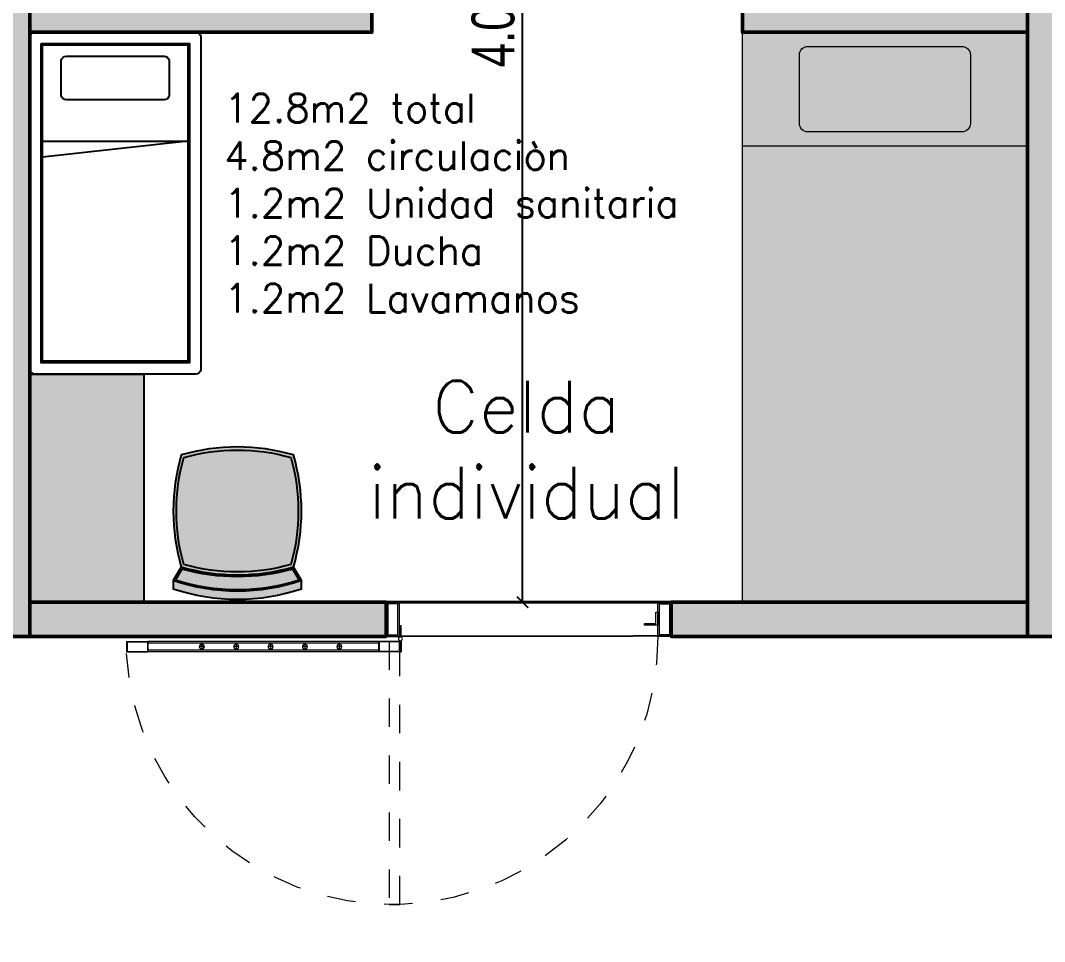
# Model space of a CAD drawing. Header units: metres. Extents: x 167 to 250, y 44 to 219.
# Drawn here: x 193.36 to 196.953, y 117.518 to 120.749 of the extents above; entities that cross this region are included whole.
import ezdxf

# ---------------------------------------------------------------- set-up
doc = ezdxf.new("R2010")
doc.units = ezdxf.units.M
doc.linetypes.add('$0$$7$HIDDEN', pattern=[0.375, 0.25, -0.125])
doc.linetypes.add('HIDDEN', pattern=[9.524999999999999, 6.35, -3.175])
for name, color, linetype, lineweight in [('A-CARP-MET', 166, 'Continuous', 13), ('A-MURO', 7, 'Continuous', 50), ('A-PLAN-3', 146, 'Continuous', 15), ('A-PLAN-ACHU5', 252, 'Continuous', 5), ('A-PROY', 6, 'HIDDEN', 9), ('A-PUER', 36, 'Continuous', 13), ('muros', 5, 'Continuous', 25)]:
    doc.layers.add(name, color=color, linetype=linetype, lineweight=lineweight)
doc.layers.add('A_MOBILIARIO', color=8, linetype='Continuous')
doc.layers.add('A_TEXTO', color=130, linetype='Continuous')
doc.styles.add('CORDENADAS', font='romans.shx', dxfattribs={"height": 1})
doc.styles.add('ING_75', font='swisscl.ttf', dxfattribs={"height": 0.15})
doc.dimstyles.new('ESC_1_75_ING', dxfattribs={"dimtxt": 0.15, "dimasz": 0.04, "dimexe": 0, "dimexo": 0, "dimgap": 0.0263, "dimtad": 1, "dimzin": 4, "dimdsep": 46, "dimtxsty": 'ING_75', "dimblk": 'ARCHTICK', "dimcen": 0.06, "dimse1": 1, "dimse2": 1, "dimclrd": 256, "dimclre": 2, "dimclrt": 1, "dimadec": 0, "dimazin": 0, "dimtfac": 1, "dimtix": 1, "dimtmove": 2, "dimatfit": 3, "dimldrblk": 'ARCHTICK', "dimfxl": 0, "dimtvp": 1.75, "dimtolj": 1, "dimtzin": 4, "dimarcsym": 0})

# ---------------------------------------------------------------- blocks, each defined once
blk = doc.blocks.new('Camastro sencillo')
at = {"true_color": 0xf2f2f2}
h = blk.add_hatch(color=7, dxfattribs=at)
h.dxf.hatch_style = 1
h.paths.add_polyline_path([(96.35373912448586, -6.714981265780494), (96.35373912448586, -4.714981265780494), (95.35373830660356, -4.714981347569534), (95.35373830660356, -6.714981347569534)])
at = {"layer": 'A-PLAN-3'}
blk.add_lwpolyline([(96.35373912448586, -6.714981265780494), (96.35373912448586, -4.714981265780494), (95.35373830660356, -4.714981347569534), (95.35373830660356, -6.714981347569534)], close=True, dxfattribs=at)
blk.add_lwpolyline([(95.5537475599021, -4.794980831002846), (95.5537475599021, -5.034980831002628, 0.414213562373095), (95.58374755990208, -5.064980831002828), (96.12374755990204, -5.064980831002828, 0.414213562373095), (96.15374755990224, -5.034980831002628), (96.15374755990224, -4.794980831002846, 0.414213562373095), (96.12374755990204, -4.764980831002646), (95.58374755990208, -4.764980831002646, 0.414213562373095)], format="xyb", close=True, dxfattribs=at)
blk.add_lwpolyline([(95.35374755990202, -5.114980831002555), (96.35373912448586, -5.114980831002555)], dxfattribs=at)
blk = doc.blocks.new('987dfg')
at = {"linetype": 'Continuous', "lineweight": 0}
blk.add_circle((-0.05049721979958122, -0.008753572488785721), 0.006794173723354803, dxfattribs=at)
at = {"layer": 'A-CARP-MET', "linetype": 'Continuous', "lineweight": 0}
for p, q in [((-0.04802906744589563, -0.0174193381292298), (-0.0480741938445135, -0.05450203006716947)), ((-0.04802906744589563, -0.0174193381292298), (0.02612836343723757, -0.01741933812900243)), ((-0.04656233891046213, -0.01893121569491996), (-0.04656233891046213, -0.05300875052034826)), ((-0.04656233891046213, -0.01893121569491996), (0.02461648587132004, -0.01893121569446521)), ((0.02461648587132004, -0.01893121569446521), (0.02461648587177478, -0.05300875051989351)), ((0.02612836343723757, -0.01741933812900243), (0.02612836343723757, -0.05452062808581104)), ((0.1639007855983436, -0.02713523843749499), (0.1639007855983436, -0.04480472777981959)), ((0.284479977958199, -0.027135238435676), (0.284479977958199, -0.04480472777777322)), ((0.4050591703180544, -0.02713523843544863), (0.4050591703180544, -0.04480472777754585)), ((0.5256383626783645, -0.02713523843613075), (0.5256383626783645, -0.04480472777777322)), ((0.6462175550382199, -0.02713523843544863), (0.6462175550377651, -0.04480472777754585)), ((0.8357974200862373, -0.0174193381292298), (0.8357974200862373, -0.05452062808603841)), ((0.9099999999998545, -0.01741933812900243), (0.8357974200862373, -0.01741933812900243)), ((0.8373092976521548, -0.01893121569446521), (0.8373092976517, -0.05300875052012088)), ((0.9084881224343917, -0.01893121569491996), (0.8373092976521548, -0.01893121569446521)), ((0.9084881224343917, -0.01893121569491996), (0.908488122433937, -0.05300875052012088)), ((0.9099999999998545, -0.01741933812900243), (0.9099999999998545, -0.05452062808603841)), ((-0.04807421647637966, -0.05452062808626579), (0.02612836343769231, -0.05452062808558367)), ((-0.04656233891046213, -0.05300875052034826), (0.02461648587177478, -0.05300875051989351)), ((0.1550660409275224, -0.03596998310740673), (0.1727355302696196, -0.03596998310740673)), ((0.2756452332873778, -0.03596998310649724), (0.293314722629475, -0.03596998310695199)), ((0.3962244256472331, -0.03596998310649724), (0.4138939149893304, -0.03596998310649724)), ((0.5168036180070885, -0.03596998310695199), (0.5344731073491857, -0.03596998310717936)), ((0.6373828103669439, -0.03596998310649724), (0.6550522997090411, -0.03596998310649724)), ((0.9099999999998545, -0.05452062808603841), (0.8357974200862373, -0.05452062808581104)), ((0.908488122433937, -0.05300875052012088), (0.8373092976517, -0.05300875052012088))]:
    blk.add_line(p, q, dxfattribs=at)
for points in [[(-0.9528813617430387, 0.1199999999998909), (-0.9999999999881766, 0.1199999999998909), (-0.9999999999881766, 0), (-0.9528813617430387, 0)], [(-0.9587711915237378, 0.1141101702191918), (-0.9941101702074775, 0.1141101702191918), (-0.9941101702074775, 0.005889829780699074), (-0.9587711915237378, 0.005889829780699074)], [(-0.04711863824513784, 0.1199999999998909), (0, 0.1199999999998909), (0, 0), (-0.04711863824513784, 0)], [(-0.04122880846443877, 0.1141101702191918), (-0.005889829780699074, 0.1141101702191918), (-0.005889829780699074, 0.005889829780699074), (-0.04122880846443877, 0.005889829780699074)], [(-0.9528813617430387, 0.03901348310864705), (-0.9068621583901404, 0.03901348310864705), (-0.9068621583901404, 0.04490331288934613), (-0.9469915319623396, 0.04490331288934613), (-0.9469915319623396, 0.08464806975553074), (-0.9528813617430387, 0.08464806975553074)]]:
    blk.add_lwpolyline(points, close=True, dxfattribs=at)
at = {"layer": 'A-CARP-MET', "linetype": 'Continuous', "lineweight": 0, "flags": 128}
for points in [[(-0.05258257613513706, -0.002252912935091445), (-0.05258257613513706, 0.03710128995680861), (-0.04794491489064967, 0.03710128995680861), (-0.04794491489064967, -0.002252912934864071)], [(-0.05266384217338782, -0.01518321093863051), (-0.0526638422020369, -0.05452062808626579), (-0.04807421647637966, -0.05452062808626579), (-0.04802630499398219, -0.01514928854089703)], [(-0.04802630499398219, -0.01514928854089703), (-0.04807421647637966, -0.05452062808626579), (-0.05266384217338782, -0.05452062808626579), (-0.05266377021143853, -0.01519304885687234)]]:
    blk.add_lwpolyline(points, dxfattribs=at)
at = {"layer": 'A-CARP-MET', "linetype": 'Continuous', "lineweight": 0}
for centre in [(0.1639007855987984, -0.03596998310717936), (0.284479977958199, -0.03596998310695199), (0.4050591703185091, -0.03596998310626986), (0.5256383626783645, -0.03596998310695199), (0.6462175550382199, -0.03596998310649724)]:
    blk.add_circle(centre, 0.008834744671074651, dxfattribs=at)
at = {"layer": 'A-PROY', "linetype": '$0$$7$HIDDEN', "lineweight": 0, "ltscale": 0.0075}
blk.add_lwpolyline([(-0.01092777748908702, -0.0174193381292298), (-0.01144935502134103, -0.9400000000000546), (-0.0485506449786044, -0.9400000000000546), (-0.04802906744589563, -0.0174193381292298)], close=True, dxfattribs=at)
blk.add_arc((-0.02073973222559289, -0.00823693052575436), 0.9321780218949176, 179.4937152713148, 356.8167757276705, dxfattribs=at)
at = {"layer": 'A-PUER', "linetype": 'Continuous', "lineweight": 0}
for p, q in [((0.02612836343723757, -0.01741933812900243), (0.8357974200862373, -0.0174193381292298)), ((0.02612836343723757, -0.02321703303960021), (0.8357974200862373, -0.02321703303778122)), ((0.02612836343723757, -0.04872293317475851), (0.8357974200862373, -0.04872293317339427)), ((0.02612836343769231, -0.05452062808558367), (0.8357974200862373, -0.05452062808603841))]:
    blk.add_line(p, q, dxfattribs=at)
blk = doc.blocks.new('CUNA PLANTA')
at = {"layer": 'A_MOBILIARIO'}
for points in [[(3255.237388946033, 1626.784027679317), (3254.067889692112, 1626.784027679317)], [(3254.052639319073, 1626.765634431117), (3254.052639319073, 1626.202420927517)], [(3254.870490600991, 1626.229027679317), (3254.870490600991, 1626.739027679317), (3254.814334207008, 1626.229027679317)], [(3255.252639319072, 1626.202420927517), (3255.252639319072, 1626.765634431117)], [(3255.152875313689, 1626.673499942266), (3255.029994783398, 1626.673499942266)], [(3255.014744410359, 1626.655480609349), (3255.014744410359, 1626.312574749285)], [(3255.168125686727, 1626.312574749285), (3255.168125686727, 1626.655480609349)], [(3255.029994783398, 1626.294555416368), (3255.152875313689, 1626.294555416368)], [(3254.067889692112, 1626.184027679317), (3255.237388946033, 1626.184027679317)]]:
    blk.add_lwpolyline(points, dxfattribs=at)
for points in [[(3255.212639319073, 1626.224027679317), (3255.212639319073, 1626.744027679317), (3254.092639319073, 1626.744027679317), (3254.092639319073, 1626.224027679316)], [(3255.207639319073, 1626.229027679317), (3255.207639319073, 1626.739027679317), (3254.097639319073, 1626.739027679317), (3254.097639319073, 1626.229027679316)]]:
    blk.add_lwpolyline(points, close=True, dxfattribs=at)
for centre, start, end in [((3254.071130930399, 1626.76582138873), 100.0945216386392, 180.5792635905284), ((3255.234147707746, 1626.76582138873), 359.4207364094715, 79.90547836137864), ((3255.033236021685, 1626.655293651678), 100.0945216386392, 180.5792635905284), ((3255.149634075402, 1626.655293651678), 359.4207364094715, 79.90547836137864), ((3255.033236021685, 1626.312761706956), 179.4207364094766, 259.9054783613586), ((3255.149634075402, 1626.312761706956), 280.0945216386195, 0.5792635905234478), ((3254.071130930399, 1626.202233969904), 179.4207364094766, 259.9054783613586), ((3255.234147707746, 1626.202233969904), 280.0945216386214, 0.5792635905234415)]:
    blk.add_arc(centre, 0.01849255641045999, start, end, dxfattribs=at)
blk = doc.blocks.new('SILLASASASA')
at = {"layer": 'A_MOBILIARIO', "true_color": 0xffffff}
h = blk.add_hatch(color=7, dxfattribs=at)
h.dxf.hatch_style = 1
edge = h.paths.add_edge_path()
edge.add_arc((3028.326373051444, 1145.720623481861), 0.7031250000020737, 73.739795291691, 106.260204708309, ccw=False)
edge.add_line((3028.523248051444, 1146.395623481863), (3028.570651011075, 1146.423748481862))
edge.add_line((3028.570651011075, 1146.423748481862), (3028.598776011075, 1146.423748481862))
edge.add_arc((3027.932623051444, 1146.198748481862), 0.7031249999999879, -18.662924884937013, 18.662924884954577, ccw=False)
edge.add_line((3028.598776011075, 1145.973748481862), (3028.570651011075, 1145.973748481862))
edge.add_line((3028.570651011075, 1145.973748481862), (3028.523248051444, 1146.001873481862))
edge.add_arc((3028.326373051444, 1146.676873481864), 0.7031250000020737, 253.739795291691, 286.260204708309, ccw=False)
edge.add_arc((3028.804498051445, 1146.198748481862), 0.7031250000015734, 163.7397952916806, 196.2602047083016, ccw=False)
at = {"color": 251}
for points in [[(3028.567514835945, 1146.415347174081, -0.1592032488579813), (3028.567514835945, 1145.982149789643), (3028.529857344295, 1146.004492634075, 0.1397162940437601), (3028.529857344295, 1146.393004329649)], [(3028.138592923644, 1146.010968354064, 0.1382993637587386), (3028.514153179243, 1146.010968354064, 0.1382993637587905), (3028.514153179243, 1146.386528609662, 0.1382993637587402), (3028.138592923644, 1146.386528609662, 0.13829936375876)]]:
    blk.add_lwpolyline(points, format="xyb", close=True, dxfattribs=at)
for centre, radius, start, end in [((3027.904498051443, 1146.198748481863), 0.7031250000012629, 341.3370751150412, 18.66292488495881), ((3027.848248051443, 1146.198748481863), 0.7031250000012573, 343.7397952917026, 16.26020470829737)]:
    blk.add_arc(centre, radius, start, end, dxfattribs=at)
at = {"layer": 'A_MOBILIARIO'}
blk.add_lwpolyline([(3028.129498051443, 1146.395623481863, -0.1428571428571262), (3028.523248051444, 1146.395623481863), (3028.570651011075, 1146.423748481862), (3028.598776011075, 1146.423748481862, -0.1643201794182411), (3028.598776011075, 1145.973748481862), (3028.570651011075, 1145.973748481862), (3028.523248051444, 1146.001873481862, -0.1428571428571262), (3028.129498051443, 1146.001873481862, -0.1428571428571391)], format="xyb", close=True, dxfattribs=at)
blk = doc.blocks.new('_ArchTick')
at = {"color": 0, "linetype": 'ByBlock', "const_width": 0.15}
blk.add_lwpolyline([(-0.5, -0.5), (0.5, 0.5)], dxfattribs=at)
blk = doc.blocks.new('*D602')
at = {"layer": 'Defpoints', "color": 0, "transparency": 16777216}
for p in [(195.1220787253062, 122.7603668600778), (195.4098158058565, 122.7603668600778), (194.2333077446048, 118.7082051538651)]:
    blk.add_point(p, dxfattribs=at)
at = {"layer": 'muros', "lineweight": -2, "transparency": 16777216}
blk.add_line((195.1220787253062, 118.7082051538651), (195.1220787253062, 122.7603668600778), dxfattribs=at)
at = {"layer": 'muros', "lineweight": -2, "transparency": 16777216, "xscale": 0.04, "yscale": 0.04, "zscale": 0.04}
for p, rotation in [((195.1220787253062, 122.7603668600778), 90), ((195.1220787253062, 118.7082051538651), 270)]:
    blk.add_blockref('_ArchTick', p, dxfattribs=dict(at, rotation=rotation))
at = {"layer": 'muros', "color": 1, "transparency": 16777216, "insert": (195.0189602456207, 120.7342860069714), "char_height": 0.15, "attachment_point": 5, "rotation": 90, "style": 'ING_75'}
blk.add_mtext('\\A1;4.05', dxfattribs=at)

msp = doc.modelspace()

# ---------------------------------------------------------------- hatches: boundary and pattern name
at = {"layer": 'A-PLAN-ACHU5'}
h = msp.add_hatch(dxfattribs=at)
h.set_pattern_fill('AR-CONC', color=256, scale=0.0005, angle=180)
h.set_pattern_definition([(230, (208.6690065610051, -94.34764594847161), (-0.09109233449800201, 0.007969542769451575), [0.009525, -0.104775]), (175, (208.6690065610051, -94.34764594847161), (0.01762171071248464, -0.09552842261951758), [0.00762, -0.08382029208500001]), (280.4514447, (208.6614155575048, -94.34698182172156), (-0.07347062354517667, -0.08755887595609754), [0.008095004399999939, -0.0890451222999995]), (226.1842, (208.6690065610051, -94.3730459484716), (-0.135539520446065, 0.02102116396636362), [0.01428749999999998, -0.1571624999999996]), (276.63555761, (208.6577116110047, -94.37129419847156), (-0.1187020670257516, -0.1237130622988607), [0.01214251157, -0.13356780408]), (171.18415117, (208.6690065610051, -94.3730459484716), (-0.1187020670324886, -0.1237130622927663), [0.011429983535, -0.12572986596]), (201, (208.6563065610048, -94.36669594847172), (-0.07580719563456623, 0.05113259909354383), [0.009525, -0.104775]), (146, (208.6563065610048, -94.36669594847172), (-0.03090101417382357, -0.09209398306115962), [0.00762, -0.08381999999999999]), (251.4514449999999, (208.6499892947045, -94.36243489852154), (-0.1067082096393581, -0.04096138444295259), [0.008095004399999939, -0.0890449687999995]), (217.5, (208.6690065610051, -94.34764594847161), (-0.001544301625295923, -0.04227751943657655), [0, -0.082804, 0, -0.08509, 0, -0.0841375]), (187.4999999999999, (208.6690065610051, -94.34764594847161), (-0.03340983125515289, -0.05009028740905975), [0, -0.04851399999999999, 0, -0.080899, 0, -0.03206750000000001]), (147.5, (208.6973275610048, -94.34764594847161), (-0.06779529758343569, 0.002864371996336745), [0, -0.03175, 0, -0.09906000000000001, 0, -0.131445]), (137.5, (208.7100275610051, -94.34764594847161), (-0.07406459069300902, -0.01271324551666649), [0, -0.041275, 0, -0.065786, 0, -0.093345])])
h.paths.add_polyline_path([(192.072902456624, 120.7081985892148), (193.2729024566238, 120.7082051538644), (193.2729024566238, 118.7082051538644), (192.0229024566183, 118.7082051538644), (192.0229024566183, 118.5882051538642), (193.3929024566237, 118.5882051538645), (193.3929024566237, 121.9482051538644), (192.1929024566239, 121.9482051538644), (192.1929024566239, 122.880366860076), (191.7229050832343, 122.880366860076), (191.7229050832343, 122.7603668600761), (192.072902456624, 122.7601752869223), (192.072902456624, 121.8282051538645), (193.2729024566238, 121.8282051538645), (193.2729024566238, 120.8282051538645), (192.072902456624, 120.8281985892147)])
h.paths.add_polyline_path([(191.3729035284191, 122.7603653267677), (191.5729039572993, 122.7603642108554), (191.5729039572993, 122.8803642108553), (191.3729035284191, 122.8803653267678)])
h.paths.add_polyline_path([(191.0229023845591, 122.7603628250474), (191.2229028134393, 122.7603617091349), (191.2229028134393, 122.8803617091351), (191.0229023845591, 122.8803628250473)])
h.paths.add_polyline_path([(190.672901240699, 122.7603603233269), (190.8729016695793, 122.7603592074147), (190.8729016695793, 122.8803592074146), (190.672901240699, 122.8803603233268)], flags=17)
h.paths.add_polyline_path([(189.6529024566239, 118.5882051538645), (191.0229024566302, 118.5882051538642), (191.0229024566302, 118.7082051538644), (189.7729024566238, 118.7082051538644), (189.7729024566238, 120.7082051538644), (190.7729024566238, 120.7082055396579), (190.7729024566238, 120.8282055396578), (189.7729024566238, 120.8282051538645), (189.7729024566238, 122.7603668600761), (190.52289973912, 122.7603668600761), (190.52289973912, 122.880366860076), (189.6529024566239, 122.880366860076)])
h = msp.add_hatch(dxfattribs=at)
h.set_pattern_fill('AR-CONC', color=256, scale=0.0005, angle=180)
h.set_pattern_definition([(230, (216.0290065610043, -94.34764594847161), (-0.09109233449800201, 0.007969542769451575), [0.009525, -0.104775]), (175, (216.0290065610043, -94.34764594847161), (0.01762171071248464, -0.09552842261951758), [0.00762, -0.08382029208500001]), (280.4514447, (216.021415557504, -94.34698182172156), (-0.07347062354517667, -0.08755887595609754), [0.00809500439999994, -0.08904512229999952]), (226.1842, (216.0290065610043, -94.3730459484716), (-0.135539520446065, 0.02102116396636362), [0.01428749999999998, -0.1571624999999996]), (276.63555761, (216.017711611004, -94.37129419847156), (-0.1187020670257516, -0.1237130622988607), [0.01214251157, -0.13356780408]), (171.18415117, (216.0290065610043, -94.3730459484716), (-0.1187020670324886, -0.1237130622927663), [0.011429983535, -0.12572986596]), (201, (216.0163065610041, -94.36669594847172), (-0.07580719563456623, 0.05113259909354383), [0.009525, -0.104775]), (146, (216.0163065610041, -94.36669594847172), (-0.03090101417382357, -0.09209398306115962), [0.00762, -0.08381999999999999]), (251.4514449999999, (216.0099892947042, -94.36243489852154), (-0.1067082096393581, -0.04096138444295259), [0.00809500439999994, -0.08904496879999951]), (217.5, (216.0290065610043, -94.34764594847161), (-0.001544301625295923, -0.04227751943657655), [0, -0.082804, 0, -0.08509, 0, -0.0841375]), (187.4999999999999, (216.0290065610043, -94.34764594847161), (-0.03340983125515289, -0.05009028740905975), [0, -0.04851399999999999, 0, -0.080899, 0, -0.03206750000000001]), (147.5, (216.0573275610041, -94.34764594847161), (-0.06779529758343569, 0.002864371996336745), [0, -0.03175, 0, -0.09906000000000001, 0, -0.131445]), (137.5, (216.0700275610043, -94.34764594847161), (-0.07406459069300902, -0.01271324551666649), [0, -0.041275, 0, -0.065786, 0, -0.093345])])
h.paths.add_polyline_path([(194.5929024566235, 120.7081985892148), (193.3929024566237, 120.7082051538644), (193.3929024566237, 118.7082051538644), (194.6429024566296, 118.7082051538644), (194.6429024566296, 118.5882051538642), (193.2729024566238, 118.5882051538645), (193.2729024566238, 121.9482051538644), (194.4729024566236, 121.9482051538644), (194.4729024566236, 122.880366860076), (194.9428998300132, 122.880366860076), (194.9428998300132, 122.7603668600761), (194.5929024566235, 122.7601752869223), (194.5929024566235, 121.8282051538645), (193.3929024566237, 121.8282051538645), (193.3929024566237, 120.8282051538645), (194.5929024566235, 120.8281985892147)])
h.paths.add_polyline_path([(195.2929013848284, 122.7603653267677), (195.0929009559482, 122.7603642108554), (195.0929009559482, 122.8803642108553), (195.2929013848284, 122.8803653267678)])
h.paths.add_polyline_path([(195.6429025286884, 122.7603628250474), (195.4429020998082, 122.7603617091349), (195.4429020998082, 122.8803617091351), (195.6429025286884, 122.8803628250473)])
h.paths.add_polyline_path([(195.9929036725484, 122.7603603233269), (195.7929032436682, 122.7603592074147), (195.7929032436682, 122.8803592074146), (195.9929036725484, 122.8803603233268)], flags=17)
h.paths.add_polyline_path([(197.0129024566236, 118.5882051538645), (195.6429024566178, 118.5882051538642), (195.6429024566178, 118.7082051538644), (196.8929024566237, 118.7082051538644), (196.8929024566237, 120.7082051538644), (195.8929024566237, 120.7082055396579), (195.8929024566237, 120.8282055396578), (196.8929024566237, 120.8282051538645), (196.8929024566237, 122.7603668600761), (196.1429051741275, 122.7603668600761), (196.1429051741275, 122.880366860076), (197.0129024566236, 122.880366860076)])
h = msp.add_hatch(dxfattribs=at)
h.set_pattern_fill('AR-CONC', color=256, scale=0.0005, angle=180)
h.set_pattern_definition([(230, (216.1490065610037, -94.34764586668234), (-0.09109233449800201, 0.007969542769451575), [0.009525, -0.104775]), (175, (216.1490065610037, -94.34764586668234), (0.01762171071248464, -0.09552842261951758), [0.00762, -0.08382029208500001]), (280.4514447, (216.1414155575035, -94.34698173993229), (-0.07347062354517667, -0.08755887595609754), [0.008095004399999934, -0.08904512229999946]), (226.1842, (216.1490065610037, -94.37304586668233), (-0.135539520446065, 0.02102116396636362), [0.01428749999999998, -0.1571624999999996]), (276.63555761, (216.1377116110039, -94.3712941166823), (-0.1187020670257516, -0.1237130622988607), [0.01214251157, -0.13356780408]), (171.18415117, (216.1490065610037, -94.37304586668233), (-0.1187020670324886, -0.1237130622927663), [0.011429983535, -0.12572986596]), (201, (216.1363065610035, -94.36669586668245), (-0.07580719563456623, 0.05113259909354383), [0.009525, -0.104775]), (146, (216.1363065610035, -94.36669586668245), (-0.03090101417382357, -0.09209398306115962), [0.00762, -0.08381999999999999]), (251.4514449999999, (216.129989294704, -94.36243481673228), (-0.1067082096393581, -0.04096138444295259), [0.008095004399999934, -0.08904496879999946]), (217.5, (216.1490065610037, -94.34764586668234), (-0.001544301625295923, -0.04227751943657655), [0, -0.082804, 0, -0.08509, 0, -0.0841375]), (187.4999999999999, (216.1490065610037, -94.34764586668234), (-0.03340983125515289, -0.05009028740905975), [0, -0.04851399999999999, 0, -0.080899, 0, -0.03206750000000001]), (147.5, (216.1773275610035, -94.34764586668234), (-0.06779529758343569, 0.002864371996336745), [0, -0.03175, 0, -0.09906000000000001, 0, -0.131445]), (137.5, (216.1900275610037, -94.34764586668234), (-0.07406459069300902, -0.01271324551666649), [0, -0.041275, 0, -0.065786, 0, -0.093345])])
h.paths.add_polyline_path([(199.3129024566233, 120.7081985074255), (200.5129024566236, 120.7082050720751), (200.5129024566236, 118.7082050720751), (199.2629024566172, 118.7082050720751), (199.2629024566172, 118.588205072075), (200.6329024566235, 118.5882050720752), (200.6329024566235, 121.9482050720751), (199.4329024566237, 121.9482050720751), (199.4329024566237, 122.8803667782868), (198.9629050832336, 122.8803667782868), (198.9629050832336, 122.7603667782869), (199.3129024566233, 122.760175205133), (199.3129024566233, 121.8282050720752), (200.5129024566236, 121.8282050720752), (200.5129024566236, 120.8282050720752), (199.3129024566233, 120.8281985074254)])
h.paths.add_polyline_path([(198.6129035284189, 122.7603652449784), (198.8129039572991, 122.7603641290661), (198.8129039572991, 122.880364129066), (198.6129035284189, 122.8803652449785)])
h.paths.add_polyline_path([(198.2629023845589, 122.7603627432582), (198.4629028134391, 122.7603616273457), (198.4629028134391, 122.8803616273458), (198.2629023845589, 122.880362743258)])
h.paths.add_polyline_path([(197.9129012406988, 122.7603602415377), (198.1129016695786, 122.7603591256254), (198.1129016695786, 122.8803591256253), (197.9129012406988, 122.8803602415376)], flags=17)
h.paths.add_polyline_path([(196.8929024566237, 118.5882050720752), (198.262902456629, 118.588205072075), (198.262902456629, 118.7082050720751), (197.0129024566236, 118.7082050720751), (197.0129024566236, 120.7082050720751), (198.0129024566236, 120.7082054578686), (198.0129024566236, 120.8282054578685), (197.0129024566236, 120.8282050720752), (197.0129024566236, 122.7603667782869), (197.7628997391198, 122.7603667782869), (197.7628997391198, 122.8803667782868), (196.8929024566237, 122.8803667782868)])
at = {"layer": 'A_MOBILIARIO', "true_color": 0xffffff}
h = msp.add_hatch(color=7, dxfattribs=at)
h.dxf.hatch_style = 1
h.paths.add_polyline_path([(193.3929026383657, 119.5082051538648), (193.7929025474946, 119.5082051538648), (193.7929025474946, 118.7082051538644), (193.3929024566237, 118.7082051538644)])

# ---------------------------------------------------------------- linework, layer by layer
at = {"color": 3, "const_width": 0.01}
msp.add_lwpolyline([(196.8929024566237, 118.7082051538644), (193.3929024566237, 118.7082051538644), (193.3929024566237, 120.7082051538644), (194.5929024566235, 120.7082051538644), (194.5929024566235, 120.8282051538645), (193.3929024566237, 120.8282051538645), (193.3929024566237, 121.8282051538645), (194.5929024566235, 121.8282051538645), (194.5929024566235, 122.7603668600761), (196.8929024566237, 122.7603668600761), (196.8929024566237, 120.8282051538645), (195.8929024566237, 120.8282051538645), (195.8929024566237, 120.7082051538644), (196.8929024566237, 120.7082051538644)], close=True, dxfattribs=at)
at = {"layer": 'A-MURO'}
for points in [[(191.7229050832343, 122.7603667781602), (191.7229050832343, 122.880366860076), (192.1929024566239, 122.880366860076), (192.1929024566239, 121.9482051538644), (193.3929024566237, 121.9482051538644), (193.3929024566237, 118.5882051538645), (192.0229024566183, 118.5882051538642), (192.0229024566183, 118.7082051538644), (193.2729024566238, 118.7082051538644), (193.2729024566238, 120.7082051538644), (192.072902456624, 120.7081985892148), (192.072902456624, 120.8281985892147), (193.2729024566238, 120.8282051538645), (193.2729024566238, 121.8282051538645), (192.072902456624, 121.8282051538645), (192.072902456624, 122.7601752869223), (191.7229050832343, 122.7603668600761)], [(194.9428998300132, 122.7603667781602), (194.9428998300132, 122.880366860076), (194.4729024566236, 122.880366860076), (194.4729024566236, 121.9482051538644), (193.2729024566238, 121.9482051538644), (193.2729024566238, 118.5882051538645), (194.6429024566296, 118.5882051538642), (194.6429024566296, 118.7082051538644), (193.3929024566237, 118.7082051538644), (193.3929024566237, 120.7082051538644), (194.5929024566235, 120.7081985892148), (194.5929024566235, 120.8281985892147), (193.3929024566237, 120.8282051538645), (193.3929024566237, 121.8282051538645), (194.5929024566235, 121.8282051538645), (194.5929024566235, 122.7601752869223), (194.9428998300132, 122.7603668600761)], [(196.1429051741275, 122.880366860076), (197.0129024566236, 122.880366860076), (197.0129024566236, 118.5882051538645), (195.6429024566178, 118.5882051538642), (195.6429024566178, 118.7082051538644), (196.8929024566237, 118.7082051538644), (196.8929024566237, 120.7082051538644), (195.8929024566237, 120.7082051538644), (195.8929024566237, 120.8282051538645), (196.8929024566237, 120.8282051538645), (196.8929024566237, 122.7603668600761), (196.1429051741275, 122.7603668600761), (196.1429051741275, 122.8805915768389)], [(197.7628997391198, 122.8803667782868), (196.8929024566237, 122.8803667782868), (196.8929024566237, 118.5882050720752), (198.262902456629, 118.588205072075), (198.262902456629, 118.7082050720751), (197.0129024566236, 118.7082050720751), (197.0129024566236, 120.7082050720751), (198.0129024566236, 120.7082050720751), (198.0129024566236, 120.8282050720752), (197.0129024566236, 120.8282050720752), (197.0129024566236, 122.7603667782869), (197.7628997391198, 122.7603667782869), (197.7628997391198, 122.8805914950497)]]:
    msp.add_lwpolyline(points, dxfattribs=at)
at = {"layer": 'A_MOBILIARIO'}
msp.add_lwpolyline([(193.3929026383657, 119.5082051538648), (193.7929025474946, 119.5082051538648), (193.7929025474946, 118.7082051538644), (193.3929024566237, 118.7082051538644)], close=True, dxfattribs=at)
at = {"layer": 'muros', "color": 242, "true_color": 0xcd2027}
msp.add_lwpolyline([(215.7247543084748, 116.1882051921226), (215.7247543084748, 118.5903667782854), (175.2929024566251, 118.5882051538645), (175.2929024566251, 116.1882051921226), (180.9529024555054, 116.1882051837515), (180.9529024555054, 116.1882051837516), (195.2434272719283, 116.1882051837514), (195.2434272719283, 116.1882051538641), (215.7247543084748, 116.1882051921226)], dxfattribs=at)

# ---------------------------------------------------------------- block references
at = {"color": 3, "xscale": -1}
msp.add_blockref('Camastro sencillo', (292.2466407632269, 125.4231864196449), dxfattribs=at)
at = {"layer": 'A_MOBILIARIO', "xscale": -1}
for name, p, rotation in [('CUNA PLANTA', (-1432.791125222694, -3134.544434165208), 270), ('SILLASASASA', (1340.320026013573, 3147.354450728285), 90)]:
    msp.add_blockref(name, p, dxfattribs=dict(at, rotation=rotation))
msp.add_blockref('987dfg', (194.6429024566296, 118.5882051538645), dxfattribs=at)

# ---------------------------------------------------------------- texts
at = {"layer": 'A_TEXTO', "insert": (194.0751386632967, 120.4915907156459), "char_height": 0.1, "attachment_point": 1, "style": 'CORDENADAS'}
msp.add_mtext_dynamic_manual_height_columns('12.8m2 total\\P4.8m2 circulaciòn\\P1.2m2 Unidad sanitaria\\P1.2m2 Ducha\\P1.2m2 Lavamanos', width=1.786714285714285, gutter_width=10.7189543030325, heights=[0], dxfattribs=at)
at = {"layer": 'A_TEXTO', "color": 1, "insert": (194.5354012198808, 119.4845979058469), "char_height": 0.1810289480162841, "attachment_point": 1, "style": 'CORDENADAS'}
msp.add_mtext_dynamic_manual_height_columns('\\pxqc;Celda \\Pindividual', width=1.200049516826044, gutter_width=9.051447400814206, heights=[0], dxfattribs=at)

# ---------------------------------------------------------------- dimensions: what is measured, and where the dimension line sits
at = {"layer": 'muros', "color": 114, "true_color": 0x139b48}
dim = msp.add_linear_dim(base=(195.1220787253062, 122.7603668600778), p1=(194.2333077446046, 118.708205153865), p2=(195.4098158058564, 122.7603668600777), angle=270, dimstyle='ESC_1_75_ING', dxfattribs=at)
dim.commit()
dim.dimension.update_dxf_attribs({"geometry": '*D602', "text_midpoint": (195.0189602456207, 120.7342860069714)})

doc.saveas('drawing.dxf')
